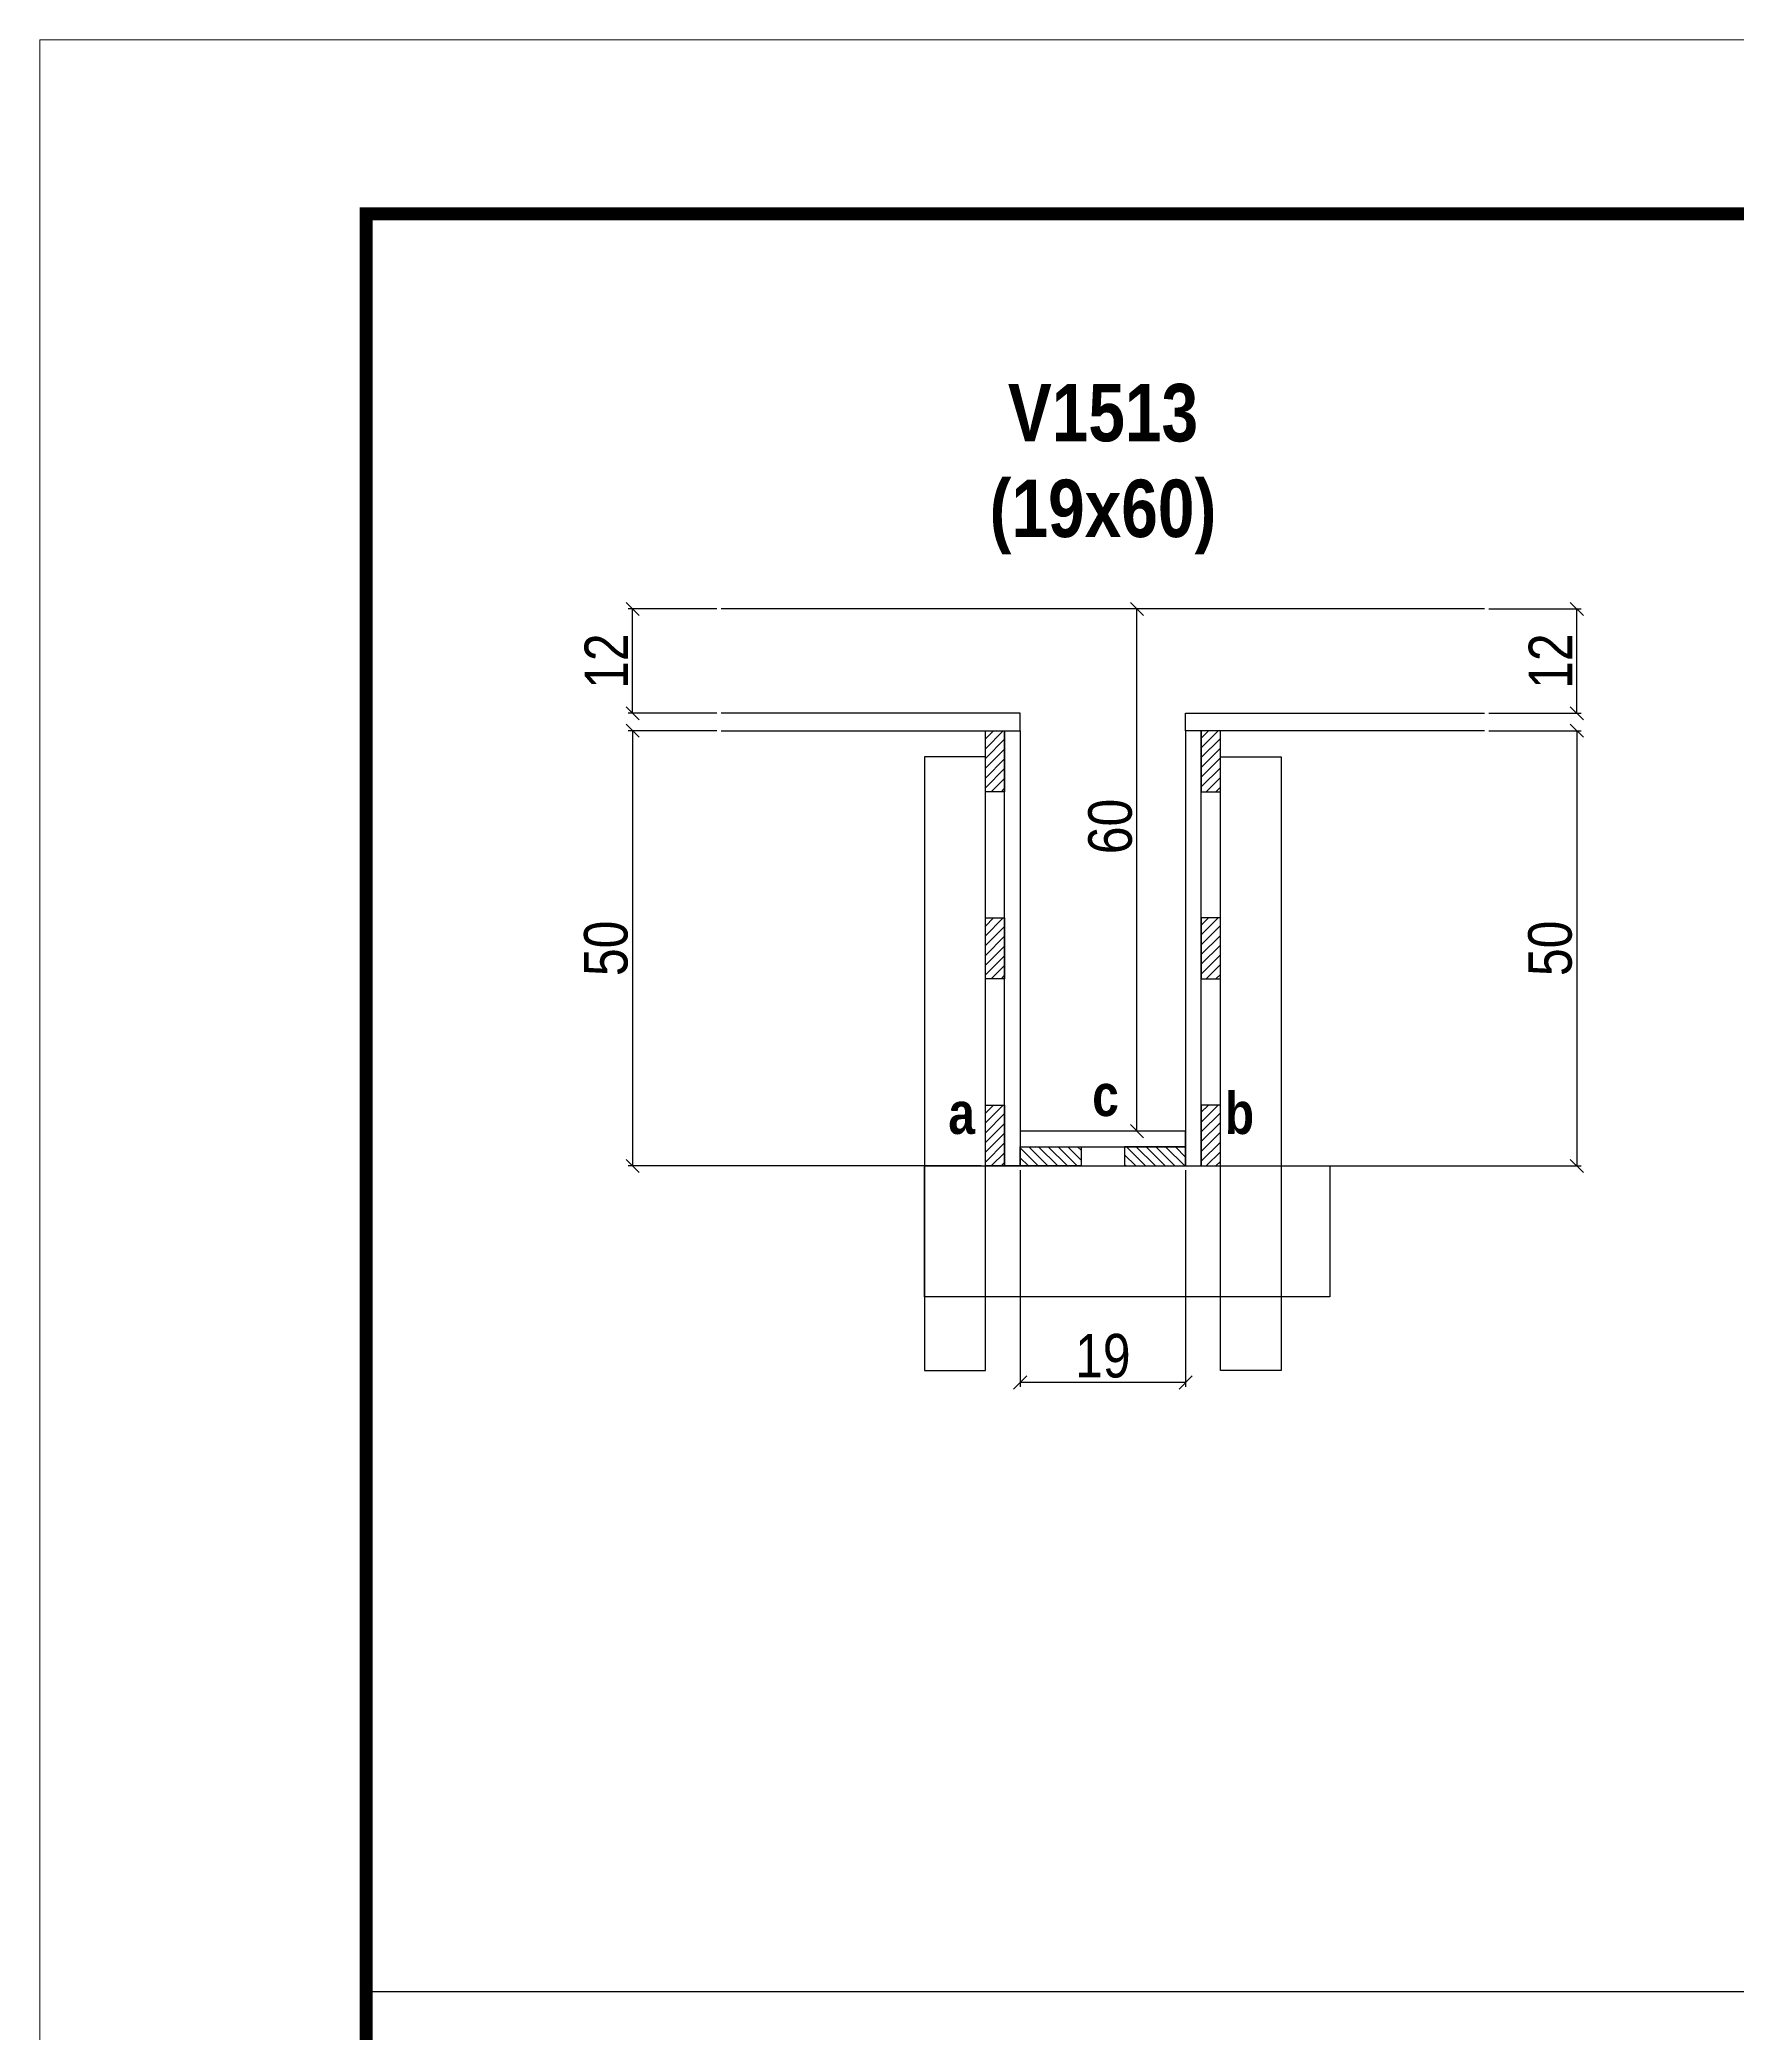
# Model space of a CAD drawing. Extents: x 3309 to 9563, y -2522 to 14608.
# Drawn here: x 8077.9 to 8467.7, y 10704.4 to 11162.1 of the extents above; entities that cross this region are included whole.
import ezdxf

# ---------------------------------------------------------------- set-up
doc = ezdxf.new("R2010")
doc.units = 0
doc.linetypes.add('DASHED', pattern=[0.75, 0.5, -0.25])
for name, color, linetype, lineweight in [('CONCRETO', 251, 'Continuous', 25), ('Folhas', 255, 'Continuous', 9), ('SARRAFO DE PRESSAO', 251, 'DASHED', 9)]:
    doc.layers.add(name, color=color, linetype=linetype, lineweight=lineweight)
for name, color, linetype in [('COTA', 241, 'Continuous'), ('detalhes', 4, 'Continuous'), ('NOMENCLATURA', 7, 'Continuous'), ('Painéis', 200, 'Continuous'), ('SARR_2.2x7', 40, 'Continuous'), ('SARR_3.5x7', 81, 'Continuous')]:
    doc.layers.add(name, color=color, linetype=linetype)
doc.styles.add('COTA TECNICA 2X', font='techl___.ttf', dxfattribs={"height": 10})
doc.styles.add('TECNICA', font='techb___.ttf', dxfattribs={"height": 10})
doc.dimstyles.new('SECAO', dxfattribs={"dimscale": 0.333333, "dimtxt": 5, "dimasz": 9, "dimexe": 3, "dimexo": 3, "dimgap": 3, "dimtad": 1, "dimdec": 1, "dimlfac": 0.5, "dimzin": 12, "dimdsep": 46, "dimtxsty": 'COTA TECNICA 2X', "dimblk1": 'OBLIQUE', "dimblk2": 'OBLIQUE', "dimsah": 1, "dimcen": 0.9, "dimclrd": 4, "dimclre": 4, "dimclrt": 240, "dimadec": 1, "dimazin": 3, "dimtfac": 1, "dimtdec": 1, "dimtmove": 0, "dimatfit": 3, "dimfxl": 1, "dimtolj": 1, "dimtzin": 12, "dimarcsym": 0})
pattern_1 = [(135, (41538.6903, -112608.7778), (-1.122532015, -1.122532015), [])]
pattern_2 = [(45, (-115217.018, -22232.1468), (-1.122532015, 1.122532015), [])]
pattern_3 = [(45, (-115217.018, -22318.1468), (-1.122532015, 1.122532015), [])]

# ---------------------------------------------------------------- blocks, each defined once
blk = doc.blocks.new('9999999999')
at = {"layer": 'Folhas'}
blk.add_lwpolyline([(98138.98, 34190.21), (99623.98, 34190.21), (99623.98, 35240.21), (98138.98, 35240.21)], close=True, dxfattribs=at)
at = {"layer": 'Folhas', "color": 30, "const_width": 3}
blk.add_lwpolyline([(98213.98, 34230.21), (99583.98, 34230.21), (99583.98, 35200.21), (98213.98, 35200.21)], close=True, dxfattribs=at)
blk = doc.blocks.new('_Oblique')
at = {"color": 0, "linetype": 'ByBlock', "lineweight": -2}
blk.add_line((-0.5, -0.5), (0.5, 0.5), dxfattribs=at)
blk = doc.blocks.new('*D1888')
at = {"layer": 'COTA', "color": 4, "lineweight": -2, "transparency": 16777216}
for p, q in [((8303.15, 10902.39), (8303.15, 10852.64)), ((8341.15, 10902.39), (8341.15, 10852.64)), ((8341.15, 10853.64), (8303.15, 10853.64))]:
    blk.add_line(p, q, dxfattribs=at)
at = {"layer": 'Defpoints', "color": 0, "transparency": 16777216}
for p in [(8303.15, 10903.39), (8341.15, 10903.39), (8303.15, 10853.64)]:
    blk.add_point(p, dxfattribs=at)
at = {"layer": 'COTA', "color": 4, "lineweight": -2, "transparency": 16777216, "xscale": 3, "yscale": 3, "zscale": 3, "rotation": 180}
blk.add_blockref('_Oblique', (8303.15, 10853.64), dxfattribs=at)
at = {"layer": 'COTA', "color": 4, "lineweight": -2, "transparency": 16777216, "xscale": 3, "yscale": 3, "zscale": 3}
blk.add_blockref('_Oblique', (8341.15, 10853.64), dxfattribs=at)
at = {"layer": 'COTA', "color": 240, "transparency": 16777216, "insert": (8322.15, 10859.73), "char_height": 10, "attachment_point": 5, "style": 'COTA TECNICA 2X'}
blk.add_mtext('\\A1;19', dxfattribs=at)
blk = doc.blocks.new('*D1889')
at = {"layer": 'COTA', "color": 4, "lineweight": -2, "transparency": 16777216}
for p, q in [((8233.45, 11003.39), (8213.1, 11003.39)), ((8214.1, 11003.39), (8214.1, 10903.39)), ((8294.15, 10903.39), (8213.1, 10903.39))]:
    blk.add_line(p, q, dxfattribs=at)
at = {"layer": 'Defpoints', "color": 0, "transparency": 16777216}
for p in [(8234.45, 11003.39), (8214.1, 10903.39), (8295.15, 10903.39, 0)]:
    blk.add_point(p, dxfattribs=at)
at = {"layer": 'COTA', "color": 4, "lineweight": -2, "transparency": 16777216, "xscale": 3, "yscale": 3, "zscale": 3}
for p, rotation in [((8214.1, 11003.39), 90), ((8214.1, 10903.39), 270)]:
    blk.add_blockref('_Oblique', p, dxfattribs=dict(at, rotation=rotation))
at = {"layer": 'COTA', "color": 240, "transparency": 16777216, "insert": (8207.99, 10953.39), "char_height": 10, "attachment_point": 5, "rotation": 90, "style": 'COTA TECNICA 2X'}
blk.add_mtext('\\A1;50', dxfattribs=at)
blk = doc.blocks.new('*D1890')
at = {"layer": 'COTA', "color": 4, "lineweight": -2, "transparency": 16777216}
for p, q in [((8410.85, 11003.39), (8432.07, 11003.39)), ((8431.07, 11003.39), (8431.07, 10903.39)), ((8350.15, 10903.39), (8432.07, 10903.39))]:
    blk.add_line(p, q, dxfattribs=at)
at = {"layer": 'Defpoints', "color": 0, "transparency": 16777216}
for p in [(8409.85, 11003.39), (8349.15, 10903.39, 0), (8431.07, 10903.39)]:
    blk.add_point(p, dxfattribs=at)
at = {"layer": 'COTA', "color": 4, "lineweight": -2, "transparency": 16777216, "xscale": 3, "yscale": 3, "zscale": 3}
for p, rotation in [((8431.07, 11003.39), 90), ((8431.07, 10903.39), 270)]:
    blk.add_blockref('_Oblique', p, dxfattribs=dict(at, rotation=rotation))
at = {"layer": 'COTA', "color": 240, "transparency": 16777216, "insert": (8424.96, 10953.39), "char_height": 10, "attachment_point": 5, "rotation": 90, "style": 'COTA TECNICA 2X'}
blk.add_mtext('\\A1;50', dxfattribs=at)
blk = doc.blocks.new('*D1891')
at = {"layer": 'COTA', "color": 4, "lineweight": -2, "transparency": 16777216}
for p, q in [((8340.15, 11031.39), (8328.98, 11031.39)), ((8329.98, 10911.39), (8329.98, 11031.39)), ((8340.15, 10911.39), (8328.98, 10911.39))]:
    blk.add_line(p, q, dxfattribs=at)
at = {"layer": 'Defpoints', "color": 0, "transparency": 16777216}
for p in [(8329.98, 11031.39), (8341.15, 11031.39), (8341.15, 10911.39)]:
    blk.add_point(p, dxfattribs=at)
at = {"layer": 'COTA', "color": 4, "lineweight": -2, "transparency": 16777216, "xscale": 3, "yscale": 3, "zscale": 3}
for p, rotation in [((8329.98, 11031.39), 90), ((8329.98, 10911.39), 270)]:
    blk.add_blockref('_Oblique', p, dxfattribs=dict(at, rotation=rotation))
at = {"layer": 'COTA', "color": 240, "transparency": 16777216, "insert": (8323.87, 10981.39), "char_height": 10, "attachment_point": 5, "rotation": 90, "style": 'COTA TECNICA 2X'}
blk.add_mtext('\\A1;60', dxfattribs=at)
blk = doc.blocks.new('*D1892')
at = {"layer": 'COTA', "color": 4, "lineweight": -2, "transparency": 16777216}
for p, q in [((8410.85, 11031.39), (8432.07, 11031.39)), ((8431.07, 11007.39), (8431.07, 11031.39)), ((8410.85, 11007.39), (8432.07, 11007.39))]:
    blk.add_line(p, q, dxfattribs=at)
at = {"layer": 'Defpoints', "color": 0, "transparency": 16777216}
for p in [(8409.85, 11031.39), (8431.07, 11031.39), (8409.85, 11007.39)]:
    blk.add_point(p, dxfattribs=at)
at = {"layer": 'COTA', "color": 4, "lineweight": -2, "transparency": 16777216, "xscale": 3, "yscale": 3, "zscale": 3}
for p, rotation in [((8431.07, 11031.39), 90), ((8431.07, 11007.39), 270)]:
    blk.add_blockref('_Oblique', p, dxfattribs=dict(at, rotation=rotation))
at = {"layer": 'COTA', "color": 240, "transparency": 16777216, "insert": (8425.01, 11019.39), "char_height": 10, "attachment_point": 5, "rotation": 90, "style": 'COTA TECNICA 2X'}
blk.add_mtext('\\A1;12', dxfattribs=at)
blk = doc.blocks.new('*D1893')
at = {"layer": 'COTA', "color": 4, "lineweight": -2, "transparency": 16777216}
for p, q in [((8233.45, 11031.39), (8213.1, 11031.39)), ((8214.1, 11007.39), (8214.1, 11031.39)), ((8233.45, 11007.39), (8213.1, 11007.39))]:
    blk.add_line(p, q, dxfattribs=at)
at = {"layer": 'Defpoints', "color": 0, "transparency": 16777216}
for p in [(8214.1, 11031.39), (8234.45, 11031.39), (8234.45, 11007.39)]:
    blk.add_point(p, dxfattribs=at)
at = {"layer": 'COTA', "color": 4, "lineweight": -2, "transparency": 16777216, "xscale": 3, "yscale": 3, "zscale": 3}
for p, rotation in [((8214.1, 11031.39), 90), ((8214.1, 11007.39), 270)]:
    blk.add_blockref('_Oblique', p, dxfattribs=dict(at, rotation=rotation))
at = {"layer": 'COTA', "color": 240, "transparency": 16777216, "insert": (8208.05, 11019.39), "char_height": 10, "attachment_point": 5, "rotation": 90, "style": 'COTA TECNICA 2X'}
blk.add_mtext('\\A1;12', dxfattribs=at)

msp = doc.modelspace()

# ---------------------------------------------------------------- hatches: boundary and pattern name
at = {"layer": 'SARR_2.2x7'}
h = msp.add_hatch(dxfattribs=at)
h.set_pattern_fill('ANSI31', color=256, scale=0.5)
h.set_pattern_definition(pattern_2)
h.paths.add_polyline_path([(8295.15, 10989.39), (8299.55, 10989.39), (8299.55, 11003.39), (8295.15, 11003.39)])
h = msp.add_hatch(dxfattribs=at)
h.set_pattern_fill('ANSI31', color=256, scale=0.5)
h.set_pattern_definition(pattern_2)
h.paths.add_polyline_path([(8349.15, 10989.39), (8344.75, 10989.39), (8344.75, 11003.39), (8349.15, 11003.39)])
h = msp.add_hatch(dxfattribs=at)
h.set_pattern_fill('ANSI31', color=256, scale=0.5)
h.set_pattern_definition([(45, (-115217.018, -22275.1468), (-1.122532015, 1.122532015), [])])
h.paths.add_polyline_path([(8295.15, 10946.39), (8299.55, 10946.39), (8299.55, 10960.39), (8295.15, 10960.39)])
h = msp.add_hatch(dxfattribs=at)
h.set_pattern_fill('ANSI31', color=256, scale=0.5)
h.set_pattern_definition([(45, (-115217.018, -22275.1468), (-1.122532015, 1.122532015), [])])
h.paths.add_polyline_path([(8349.15, 10946.39), (8344.75, 10946.39), (8344.75, 10960.39), (8349.15, 10960.39)])
h = msp.add_hatch(dxfattribs=at)
h.set_pattern_fill('ANSI31', color=256, scale=0.5)
h.set_pattern_definition(pattern_3)
h.paths.add_polyline_path([(8295.15, 10903.39), (8299.55, 10903.39), (8299.55, 10917.39), (8295.15, 10917.39)])
h = msp.add_hatch(dxfattribs=at)
h.set_pattern_fill('ANSI31', color=256, scale=0.5)
h.set_pattern_definition(pattern_3)
h.paths.add_polyline_path([(8349.15, 10903.39), (8344.75, 10903.39), (8344.75, 10917.39), (8349.15, 10917.39)])
h = msp.add_hatch(dxfattribs=at)
h.set_pattern_fill('ANSI31', color=256, scale=0.5, angle=90)
h.set_pattern_definition(pattern_1)
h.paths.add_polyline_path([(8317.15, 10903.39), (8317.15, 10907.79), (8303.15, 10907.79), (8303.15, 10903.39)])
h = msp.add_hatch(dxfattribs=at)
h.set_pattern_fill('ANSI31', color=256, scale=0.5, angle=90)
h.set_pattern_definition(pattern_1)
h.paths.add_polyline_path([(8327.15, 10907.79), (8327.15, 10903.39), (8341.15, 10903.39), (8341.15, 10907.79)])

# ---------------------------------------------------------------- linework, layer by layer
at = {"layer": 'CONCRETO', "linetype": 'Continuous'}
msp.add_line((8409.85, 11031.39), (8234.45, 11031.39), dxfattribs=at)
at = {"layer": 'COTA'}
msp.add_line((8152.87, 10713.72), (9522.87, 10713.72), dxfattribs=at)
at = {"layer": 'Painéis', "linetype": 'Continuous', "elevation": 0}
for points in [[(8234.45, 11003.39), (8303.15, 11003.39), (8303.15, 11007.39), (8234.45, 11007.39)], [(8409.85, 11003.39), (8341.15, 11003.39), (8341.15, 11007.39), (8409.85, 11007.39)]]:
    msp.add_lwpolyline(points, dxfattribs=at)
at = {"layer": 'Painéis', "linetype": 'Continuous'}
for points in [[(8299.55, 10903.39), (8299.55, 11003.39), (8303.15, 11003.39), (8303.15, 10903.39)], [(8344.75, 10903.39), (8344.75, 11003.39), (8341.15, 11003.39), (8341.15, 10903.39)], [(8341.15, 10911.39), (8303.15, 10911.39), (8303.15, 10907.79), (8341.15, 10907.79)]]:
    msp.add_lwpolyline(points, close=True, dxfattribs=at)
at = {"layer": 'SARR_2.2x7'}
for points in [[(8299.55, 11003.39), (8299.55, 10989.39), (8295.15, 10989.39), (8295.15, 11003.39)], [(8344.75, 11003.39), (8344.75, 10989.39), (8349.15, 10989.39), (8349.15, 11003.39)], [(8299.55, 10960.39), (8299.55, 10946.39), (8295.15, 10946.39), (8295.15, 10960.39)], [(8344.75, 10960.39), (8344.75, 10946.39), (8349.15, 10946.39), (8349.15, 10960.39)], [(8299.55, 10917.39), (8299.55, 10903.39), (8295.15, 10903.39), (8295.15, 10917.39)], [(8344.75, 10917.39), (8344.75, 10903.39), (8349.15, 10903.39), (8349.15, 10917.39)], [(8303.15, 10907.79), (8317.15, 10907.79), (8317.15, 10903.39), (8303.15, 10903.39)], [(8341.15, 10907.79), (8327.15, 10907.79), (8327.15, 10903.39), (8341.15, 10903.39)]]:
    msp.add_lwpolyline(points, close=True, dxfattribs=at)
at = {"layer": 'SARR_3.5x7'}
for points in [[(8295.15, 10997.39), (8281.15, 10997.39), (8281.15, 10856.41), (8295.15, 10856.41)], [(8349.15, 10997.39), (8363.15, 10997.39), (8363.15, 10856.41), (8349.15, 10856.41)], [(8281.15, 10903.39), (8374.34, 10903.39), (8374.34, 10873.3), (8281.15, 10873.3)]]:
    msp.add_lwpolyline(points, close=True, dxfattribs=at)

# ---------------------------------------------------------------- block references
at = {"layer": 'SARRAFO DE PRESSAO', "color": 6, "linetype": 'ByBlock'}
msp.add_blockref('9999999999', (-90061.11, -24078.07), dxfattribs=at)

# ---------------------------------------------------------------- texts
at = {"layer": 'detalhes', "style": 'TECNICA'}
for s, p in [('c', (8319.7, 10914.86)), ('a', (8286.63, 10910.75)), ('b', (8350.19, 10910.74))]:
    msp.add_text(s, height=9.6, dxfattribs=at).set_placement(p)
at = {"layer": 'NOMENCLATURA', "insert": (8322.18, 11083.09), "char_height": 13.2, "attachment_point": 2, "style": 'TECNICA'}
msp.add_mtext_dynamic_manual_height_columns('V1513\\P(19x60)', width=300.2766, gutter_width=1, heights=[0], dxfattribs=at)

# ---------------------------------------------------------------- dimensions: what is measured, and where the dimension line sits
at = {"layer": 'COTA'}
for base, p1, p2, picture, middle in [((8214.1, 11031.39), (8234.45, 11007.39), (8234.45, 11031.39), '*D1893', (8208.05, 11019.39)), ((8431.07, 11031.39), (8409.85, 11007.39), (8409.85, 11031.39), '*D1892', (8425.01, 11019.39)), ((8214.1, 10903.39, 0), (8234.45, 11003.39), (8295.15, 10903.39), '*D1889', (8207.99, 10953.39, 0)), ((8431.07, 10903.39, 0), (8409.85, 11003.39), (8349.15, 10903.39), '*D1890', (8424.96, 10953.39, 0))]:
    dim = msp.add_linear_dim(base=base, p1=p1, p2=p2, angle=90, dimstyle='SECAO', dxfattribs=at)
    dim.commit()
    dim.dimension.update_dxf_attribs({"geometry": picture, "text_midpoint": middle})
for base, p1, p2, angle, picture, middle in [((8329.98, 11031.39), (8341.15, 10911.39), (8341.15, 11031.39), 90, '*D1891', (8329.98, 10981.39)), ((8303.15, 10853.64), (8341.15, 10903.39), (8303.15, 10903.39), 180, '*D1888', (8322.15, 10853.64))]:
    dim = msp.add_linear_dim(base=base, p1=p1, p2=p2, angle=angle, dimstyle='SECAO', dxfattribs=at)
    dim.commit()
    dim.dimension.update_dxf_attribs({"geometry": picture, "text_midpoint": middle, "dimtype": 160})

doc.saveas('drawing.dxf')
